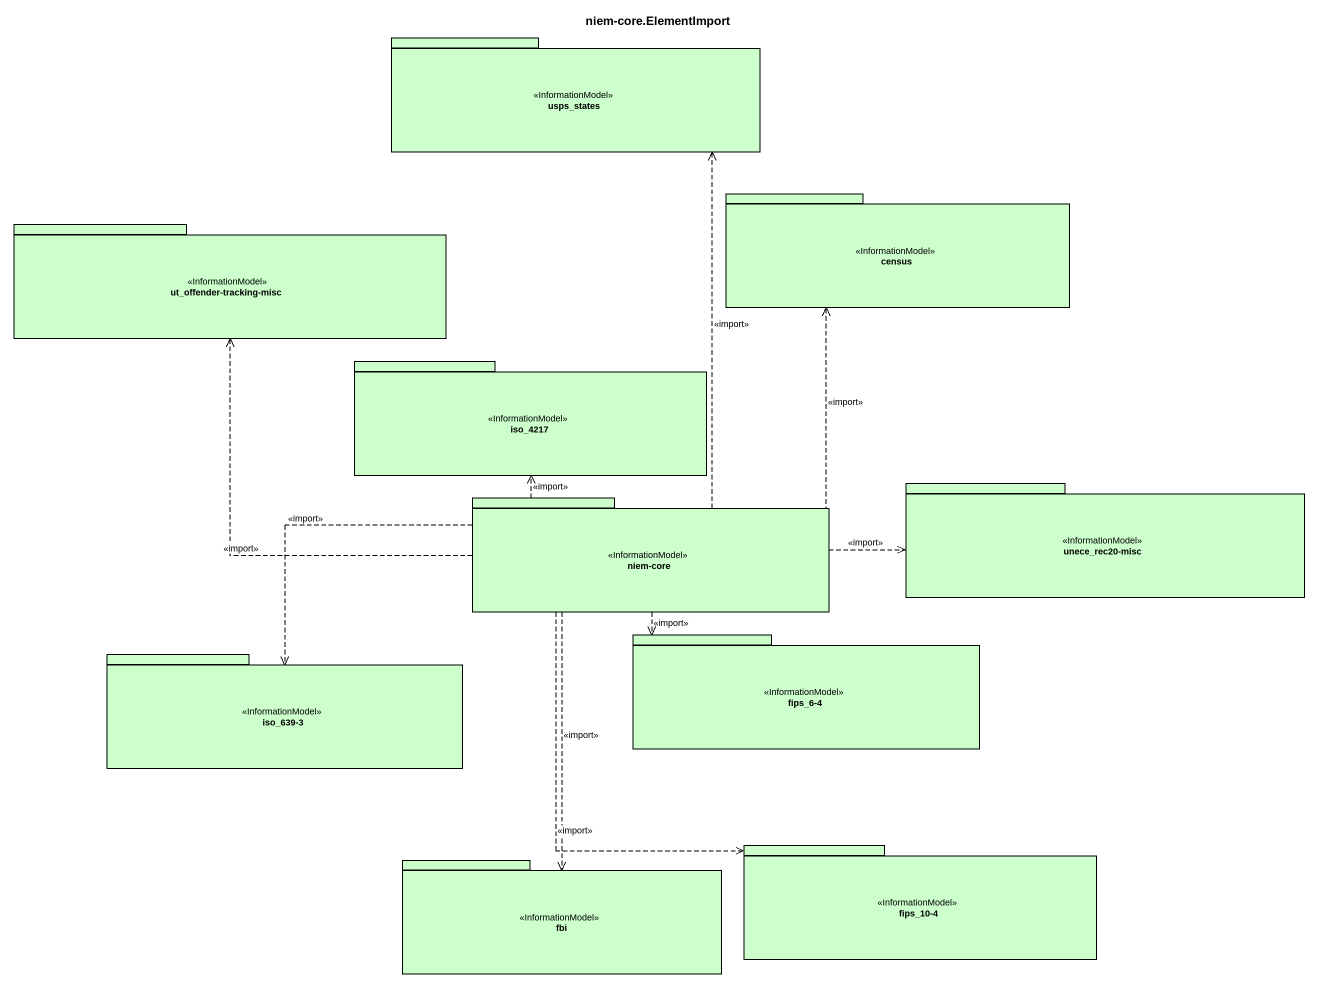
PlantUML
@startuml
title niem-core.ElementImport
package usps_states <<InformationModel>> #CCFFCC {
}
package census <<InformationModel>> #CCFFCC {
}
package "ut_offender-tracking-misc" as ut_offender_tracking_misc <<InformationModel>> #CCFFCC {
}
package iso_4217 <<InformationModel>> #CCFFCC {
}
package "niem-core" as niem_core <<InformationModel>> #CCFFCC {
}
package "unece_rec20-misc" as unece_rec20_misc <<InformationModel>> #CCFFCC {
}
package "fips_6-4" as fips_6_4 <<InformationModel>> #CCFFCC {
}
package "iso_639-3" as iso_639_3 <<InformationModel>> #CCFFCC {
}
package fbi <<InformationModel>> #CCFFCC {
}
package "fips_10-4" as fips_10_4 <<InformationModel>> #CCFFCC {
}
niem_core .up.> usps_states : <<import>>
niem_core .up.> census : <<import>>
niem_core .up.> ut_offender_tracking_misc : <<import>>
niem_core .up.> iso_4217 : <<import>>
niem_core .right.> unece_rec20_misc : <<import>>
niem_core ..> fips_6_4 : <<import>>
niem_core .left.> iso_639_3 : <<import>>
niem_core ..> fbi : <<import>>
niem_core ..> fips_10_4 : <<import>>
@enduml
